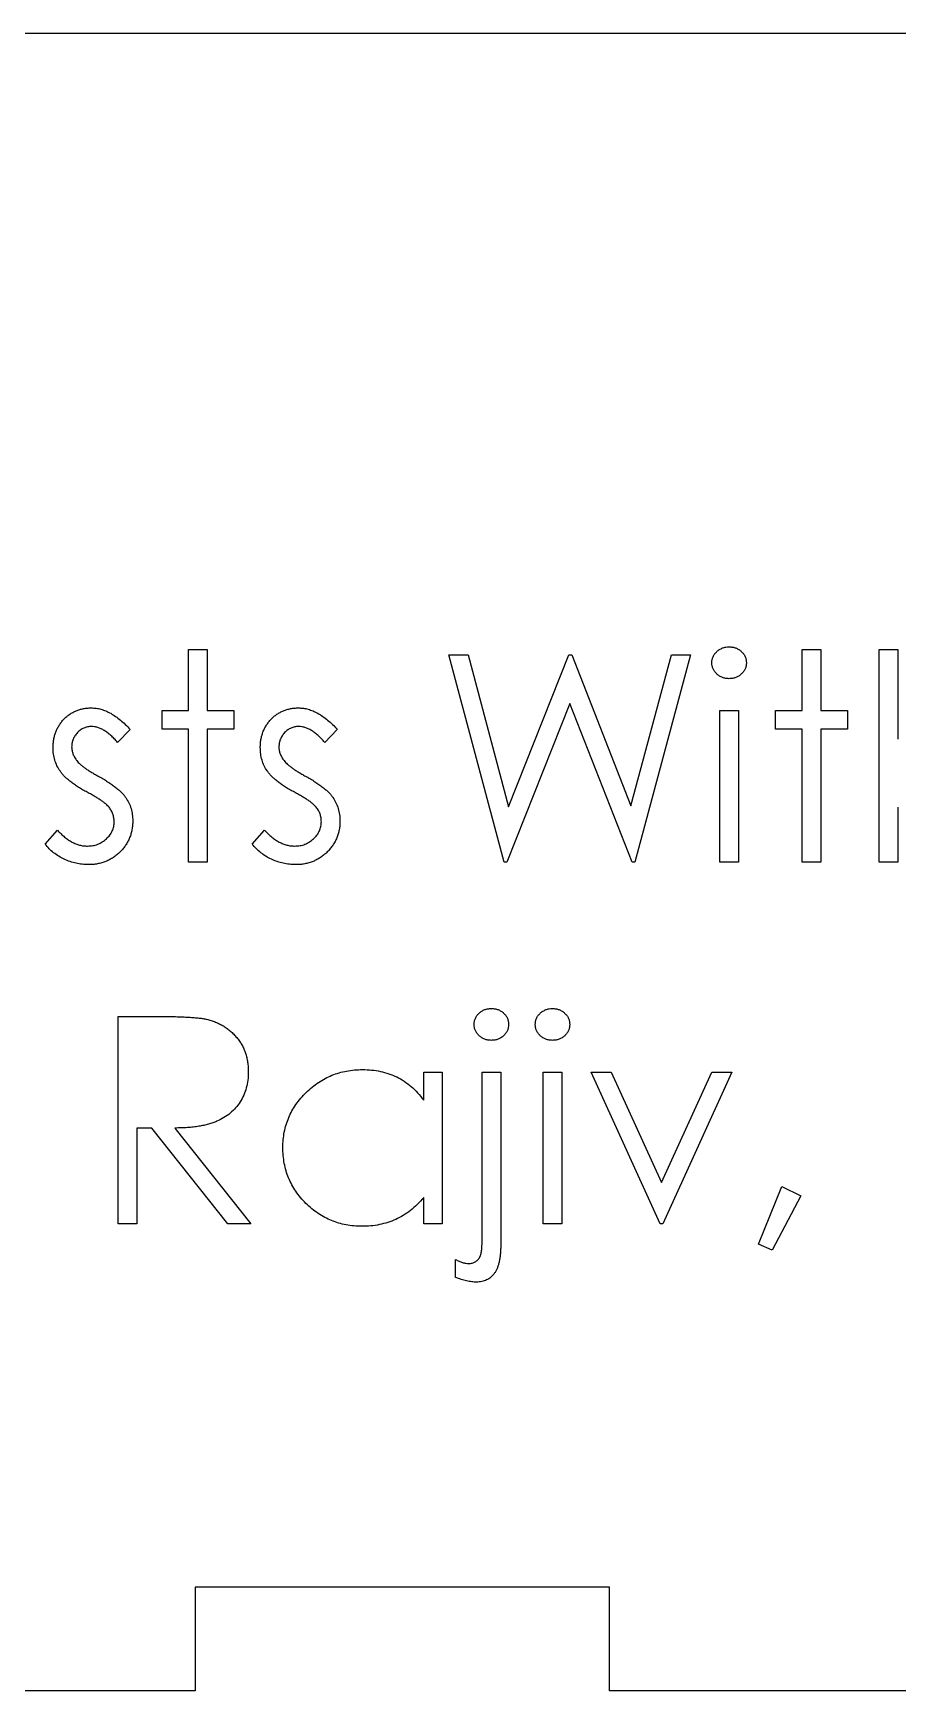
# Model space of a CAD drawing. Header units: inches. Extents: x 0 to 24.5, y -4.6 to 0.
# Drawn here: x 12.359 to 14.446, y -4 to 0 of the extents above; entities that cross this region are included whole.
import ezdxf

# ---------------------------------------------------------------- set-up
doc = ezdxf.new("R2010")
doc.units = ezdxf.units.IN
doc.header["$MEASUREMENT"] = 0

msp = doc.modelspace()

# ---------------------------------------------------------------- linework, layer by layer
at = {"color": 7, "linetype": 'Continuous', "lineweight": 25}
for p, q in [((0, 0), (24.5, 0)), ((12.734, -1.6346), (12.734, -1.4872)), ((12.734, -1.4872), (12.7788, -1.4872)), ((12.7788, -1.4872), (12.7788, -1.6346)), ((13.4952, -2), (13.3622, -1.5)), ((13.3622, -1.5), (13.4086, -1.5)), ((13.4086, -1.5), (13.5064, -1.8667)), ((13.5064, -1.8667), (13.6519, -1.5)), ((13.6519, -1.5), (13.6585, -1.5)), ((13.6585, -1.5), (13.8013, -1.8642)), ((13.8013, -1.8642), (13.8996, -1.5)), ((13.9455, -1.5), (13.8107, -2)), ((13.8996, -1.5), (13.9455, -1.5)), ((14.2147, -1.6346), (14.2147, -1.4872)), ((14.2147, -1.4872), (14.2596, -1.4872)), ((14.2596, -1.4872), (14.2596, -1.6346)), ((14.4006, -2), (14.4006, -1.4872)), ((14.4006, -1.4872), (14.4455, -1.4872)), ((14.4455, -1.4872), (14.4455, -1.7036)), ((12.6699, -1.6346), (12.734, -1.6346)), ((12.6699, -1.6795), (12.6699, -1.6346)), ((12.7788, -1.6346), (12.8429, -1.6346)), ((12.8429, -1.6346), (12.8429, -1.6795)), ((13.6538, -1.6176), (13.5016, -2)), ((13.8043, -2), (13.6538, -1.6176)), ((14.016, -2), (14.016, -1.6346)), ((14.016, -1.6346), (14.0609, -1.6346)), ((14.0609, -1.6346), (14.0609, -2)), ((14.1506, -1.6346), (14.2147, -1.6346)), ((14.1506, -1.6795), (14.1506, -1.6346)), ((14.2596, -1.6346), (14.3237, -1.6346)), ((14.3237, -1.6346), (14.3237, -1.6795)), ((12.734, -1.6795), (12.6699, -1.6795)), ((12.734, -2), (12.734, -1.6795)), ((12.8429, -1.6795), (12.7788, -1.6795)), ((12.7788, -1.6795), (12.7788, -2)), ((14.2147, -1.6795), (14.1506, -1.6795)), ((14.2147, -2), (14.2147, -1.6795)), ((14.3237, -1.6795), (14.2596, -1.6795)), ((14.2596, -1.6795), (14.2596, -2)), ((12.5929, -1.6802), (12.5625, -1.7115)), ((13.0929, -1.6802), (13.0625, -1.7115)), ((14.4455, -1.8679), (14.4455, -2)), ((12.3878, -1.9569), (12.4176, -1.9231)), ((12.8878, -1.9569), (12.9176, -1.9231)), ((12.7788, -2), (12.734, -2)), ((13.5016, -2), (13.4952, -2)), ((13.8107, -2), (13.8043, -2)), ((14.0609, -2), (14.016, -2)), ((14.2596, -2), (14.2147, -2)), ((14.4455, -2), (14.4006, -2)), ((12.5641, -2.8727), (12.5641, -2.3727)), ((12.5641, -2.3727), (12.6642, -2.3727)), ((13.3013, -2.5749), (13.3013, -2.5073)), ((13.3013, -2.5073), (13.3462, -2.5073)), ((13.3462, -2.5073), (13.3462, -2.8727)), ((13.4423, -2.9115), (13.4423, -2.5073)), ((13.4423, -2.5073), (13.4872, -2.5073)), ((13.4872, -2.5073), (13.4872, -2.9261)), ((13.5897, -2.8727), (13.5897, -2.5073)), ((13.5897, -2.5073), (13.6346, -2.5073)), ((13.6346, -2.5073), (13.6346, -2.8727)), ((13.8718, -2.8727), (13.7051, -2.5073)), ((13.7051, -2.5073), (13.7537, -2.5073)), ((13.7537, -2.5073), (13.875, -2.7733)), ((13.875, -2.7733), (13.9963, -2.5073)), ((14.0449, -2.5073), (13.8782, -2.8727)), ((13.9963, -2.5073), (14.0449, -2.5073)), ((12.6454, -2.6419), (12.609, -2.6419)), ((12.609, -2.6419), (12.609, -2.8727)), ((12.8291, -2.8727), (12.6454, -2.6419)), ((12.7009, -2.6419), (12.8846, -2.8727)), ((14.109, -2.9222), (14.1657, -2.783)), ((14.1657, -2.783), (14.2115, -2.8052)), ((13.3013, -2.8727), (13.3013, -2.8095)), ((14.2115, -2.8052), (14.1426, -2.9368)), ((12.609, -2.8727), (12.5641, -2.8727)), ((12.8846, -2.8727), (12.8291, -2.8727)), ((13.3462, -2.8727), (13.3013, -2.8727)), ((13.6346, -2.8727), (13.5897, -2.8727)), ((13.8782, -2.8727), (13.8718, -2.8727)), ((13.3782, -3.0022), (13.3782, -2.959)), ((14.1426, -2.9368), (14.109, -2.9222)), ((12.75, -3.75), (12.75, -4)), ((13.75, -3.75), (12.75, -3.75)), ((13.75, -4), (13.75, -3.75)), ((12.75, -4), (11.75, -4)), ((14.75, -4), (13.75, -4))]:
    msp.add_line(p, q, dxfattribs=at)
for points, knots in [([(13.9968, -1.5194), (13.9969, -1.5168), (13.9972, -1.5118), (13.9997, -1.5045), (14.0035, -1.4977), (14.0089, -1.4919), (14.0153, -1.487), (14.0224, -1.4834), (14.0302, -1.4811), (14.0355, -1.4809), (14.0383, -1.4808)], [0, 0, 0, 0, 0.12329, 0.242149, 0.363437, 0.489745, 0.618115, 0.744894, 0.868932, 1, 1, 1, 1]), ([(14.0383, -1.5577), (14.0355, -1.5576), (14.0302, -1.5573), (14.0224, -1.5551), (14.0153, -1.5515), (14.0089, -1.5466), (14.0036, -1.5407), (13.9997, -1.5341), (13.9973, -1.5269), (13.9969, -1.522), (13.9968, -1.5194)], [0, 0, 0, 0, 0.131867, 0.256661, 0.384213, 0.513365, 0.640443, 0.761085, 0.879146, 1, 1, 1, 1]), ([(14.0383, -1.4808), (14.041, -1.4809), (14.0465, -1.4812), (14.0544, -1.4833), (14.0616, -1.487), (14.0679, -1.4919), (14.0734, -1.4977), (14.0772, -1.5045), (14.0797, -1.5118), (14.08, -1.5168), (14.0801, -1.5194)], [0, 0, 0, 0, 0.131899, 0.258284, 0.384341, 0.51198, 0.638632, 0.75923, 0.877412, 1, 1, 1, 1]), ([(14.0801, -1.5194), (14.08, -1.522), (14.0797, -1.5269), (14.0772, -1.5341), (14.0734, -1.5408), (14.0679, -1.5465), (14.0616, -1.5515), (14.0544, -1.5551), (14.0465, -1.5573), (14.041, -1.5576), (14.0383, -1.5577)], [0, 0, 0, 0, 0.120162, 0.237546, 0.357497, 0.484917, 0.613329, 0.74015, 0.867301, 1, 1, 1, 1]), ([(12.4071, -1.7241), (12.4071, -1.7207), (12.4073, -1.7141), (12.4085, -1.7044), (12.4106, -1.6952), (12.4134, -1.6863), (12.4171, -1.6779), (12.4217, -1.67), (12.427, -1.6624), (12.4331, -1.6554), (12.4398, -1.6491), (12.4471, -1.6435), (12.4547, -1.6388), (12.4628, -1.6348), (12.4714, -1.6318), (12.4803, -1.6298), (12.4897, -1.6284), (12.4961, -1.6283), (12.4994, -1.6282)], [0, 0, 0, 0, 0.067978, 0.133044, 0.196507, 0.258613, 0.319728, 0.380873, 0.442636, 0.505079, 0.567881, 0.628814, 0.68891, 0.748765, 0.809386, 0.870884, 0.934037, 1, 1, 1, 1]), ([(12.4994, -1.6282), (12.5033, -1.6284), (12.5111, -1.6287), (12.5229, -1.6312), (12.5346, -1.6354), (12.5464, -1.6411), (12.5581, -1.6486), (12.5698, -1.6575), (12.5817, -1.668), (12.5891, -1.676), (12.5929, -1.6802)], [0, 0, 0, 0, 0.105714, 0.213412, 0.326127, 0.444452, 0.569061, 0.702712, 0.846318, 1, 1, 1, 1]), ([(12.9071, -1.7241), (12.9071, -1.7207), (12.9073, -1.7141), (12.9085, -1.7044), (12.9106, -1.6952), (12.9134, -1.6863), (12.9171, -1.6779), (12.9217, -1.67), (12.927, -1.6624), (12.9331, -1.6554), (12.9398, -1.6491), (12.9471, -1.6435), (12.9547, -1.6388), (12.9628, -1.6348), (12.9714, -1.6318), (12.9803, -1.6298), (12.9897, -1.6284), (12.9961, -1.6283), (12.9994, -1.6282)], [0, 0, 0, 0, 0.067978, 0.133044, 0.196507, 0.258613, 0.319728, 0.380873, 0.442636, 0.505079, 0.567881, 0.628814, 0.68891, 0.748765, 0.809386, 0.870884, 0.934037, 1, 1, 1, 1]), ([(12.9994, -1.6282), (13.0033, -1.6284), (13.0111, -1.6287), (13.0229, -1.6312), (13.0346, -1.6354), (13.0464, -1.6411), (13.0581, -1.6486), (13.0698, -1.6575), (13.0817, -1.668), (13.0891, -1.676), (13.0929, -1.6802)], [0, 0, 0, 0, 0.105714, 0.213412, 0.326127, 0.444452, 0.569061, 0.702712, 0.846318, 1, 1, 1, 1]), ([(12.4994, -1.6731), (12.4962, -1.6732), (12.49, -1.6735), (12.4811, -1.6765), (12.4728, -1.6812), (12.4657, -1.6877), (12.4596, -1.6953), (12.4552, -1.7037), (12.4524, -1.7128), (12.4521, -1.7191), (12.4519, -1.7223)], [0, 0, 0, 0, 0.124958, 0.245901, 0.369166, 0.498511, 0.628504, 0.751028, 0.873724, 1, 1, 1, 1]), ([(12.5625, -1.7115), (12.5599, -1.7085), (12.5548, -1.7026), (12.5468, -1.6948), (12.5388, -1.6882), (12.5309, -1.6826), (12.523, -1.6784), (12.5151, -1.6753), (12.5072, -1.6734), (12.502, -1.6732), (12.4994, -1.6731)], [0, 0, 0, 0, 0.1582231, 0.3050355, 0.441309, 0.5659632, 0.6835251, 0.7933341, 0.8985175, 1, 1, 1, 1]), ([(12.9994, -1.6731), (12.9962, -1.6732), (12.99, -1.6735), (12.9811, -1.6765), (12.9728, -1.6812), (12.9657, -1.6877), (12.9596, -1.6953), (12.9552, -1.7037), (12.9524, -1.7128), (12.9521, -1.7191), (12.9519, -1.7223)], [0, 0, 0, 0, 0.124958, 0.245901, 0.369166, 0.498511, 0.628504, 0.751028, 0.873724, 1, 1, 1, 1]), ([(13.0625, -1.7115), (13.0599, -1.7085), (13.0548, -1.7026), (13.0468, -1.6948), (13.0388, -1.6882), (13.0309, -1.6826), (13.023, -1.6784), (13.0151, -1.6753), (13.0072, -1.6734), (13.002, -1.6732), (12.9994, -1.6731)], [0, 0, 0, 0, 0.1582231, 0.3050355, 0.441309, 0.5659632, 0.6835251, 0.7933341, 0.8985175, 1, 1, 1, 1]), ([(12.4238, -1.7803), (12.4212, -1.7762), (12.416, -1.7679), (12.411, -1.754), (12.4075, -1.7393), (12.4072, -1.7292), (12.4071, -1.7241)], [0, 0, 0, 0, 0.246252, 0.492591, 0.74057, 1, 1, 1, 1]), ([(12.4519, -1.7223), (12.4521, -1.7251), (12.4524, -1.7309), (12.4549, -1.7394), (12.4588, -1.7477), (12.4625, -1.7528), (12.4643, -1.7554)], [0, 0, 0, 0, 0.2400399, 0.4794032, 0.7317567, 1, 1, 1, 1]), ([(12.4643, -1.7554), (12.4655, -1.7568), (12.4679, -1.7598), (12.4724, -1.7639), (12.4776, -1.7685), (12.4838, -1.773), (12.4907, -1.7778), (12.4986, -1.7827), (12.5072, -1.788), (12.5133, -1.7913), (12.5165, -1.7931)], [0, 0, 0, 0, 0.083425, 0.17756, 0.283982, 0.402217, 0.533568, 0.676121, 0.831649, 1, 1, 1, 1]), ([(12.9238, -1.7803), (12.9212, -1.7762), (12.916, -1.7679), (12.911, -1.754), (12.9075, -1.7393), (12.9072, -1.7292), (12.9071, -1.7241)], [0, 0, 0, 0, 0.246252, 0.492591, 0.74057, 1, 1, 1, 1]), ([(12.9519, -1.7223), (12.9521, -1.7251), (12.9524, -1.7309), (12.9549, -1.7394), (12.9588, -1.7477), (12.9625, -1.7528), (12.9643, -1.7554)], [0, 0, 0, 0, 0.2400399, 0.4794032, 0.7317567, 1, 1, 1, 1]), ([(12.9643, -1.7554), (12.9655, -1.7568), (12.9679, -1.7598), (12.9724, -1.7639), (12.9776, -1.7685), (12.9838, -1.773), (12.9907, -1.7778), (12.9986, -1.7827), (13.0072, -1.788), (13.0133, -1.7913), (13.0165, -1.7931)], [0, 0, 0, 0, 0.0834251, 0.1775598, 0.2839824, 0.4022167, 0.5335685, 0.676121, 0.8316494, 1, 1, 1, 1]), ([(12.4868, -1.8302), (12.4831, -1.8282), (12.4758, -1.8241), (12.4656, -1.8178), (12.4564, -1.8115), (12.448, -1.8053), (12.4405, -1.7991), (12.4341, -1.7929), (12.4284, -1.7867), (12.4253, -1.7824), (12.4238, -1.7803)], [0, 0, 0, 0, 0.157762, 0.30595, 0.443775, 0.572824, 0.692154, 0.802296, 0.905564, 1, 1, 1, 1]), ([(12.5165, -1.7931), (12.5204, -1.7952), (12.5279, -1.7995), (12.5386, -1.806), (12.5483, -1.8125), (12.5571, -1.8189), (12.5648, -1.8253), (12.5716, -1.8316), (12.5775, -1.8379), (12.5808, -1.8423), (12.5823, -1.8444)], [0, 0, 0, 0, 0.1589891, 0.3071146, 0.4462132, 0.5748761, 0.6941521, 0.8045812, 0.9065933, 1, 1, 1, 1]), ([(12.9868, -1.8302), (12.9831, -1.8282), (12.9758, -1.8241), (12.9656, -1.8178), (12.9564, -1.8115), (12.948, -1.8053), (12.9405, -1.7991), (12.9341, -1.7929), (12.9284, -1.7867), (12.9253, -1.7824), (12.9238, -1.7803)], [0, 0, 0, 0, 0.157762, 0.30595, 0.443775, 0.572824, 0.692154, 0.802296, 0.905564, 1, 1, 1, 1]), ([(13.0165, -1.7931), (13.0204, -1.7952), (13.0279, -1.7995), (13.0386, -1.806), (13.0483, -1.8125), (13.0571, -1.8189), (13.0648, -1.8253), (13.0716, -1.8316), (13.0775, -1.8379), (13.0808, -1.8423), (13.0823, -1.8444)], [0, 0, 0, 0, 0.1589891, 0.3071146, 0.4462132, 0.5748761, 0.6941521, 0.8045812, 0.9065933, 1, 1, 1, 1]), ([(12.5422, -1.8679), (12.541, -1.8666), (12.5385, -1.8638), (12.5339, -1.8597), (12.5285, -1.8553), (12.522, -1.8507), (12.5146, -1.8459), (12.5062, -1.841), (12.4968, -1.8356), (12.4902, -1.8321), (12.4868, -1.8302)], [0, 0, 0, 0, 0.076875, 0.167462, 0.27227, 0.389551, 0.520801, 0.666263, 0.825545, 1, 1, 1, 1]), ([(13.0422, -1.8679), (13.041, -1.8666), (13.0385, -1.8638), (13.0339, -1.8597), (13.0285, -1.8553), (13.022, -1.8507), (13.0146, -1.8459), (13.0062, -1.841), (12.9968, -1.8356), (12.9902, -1.8321), (12.9868, -1.8302)], [0, 0, 0, 0, 0.076875, 0.167462, 0.27227, 0.389551, 0.520801, 0.666263, 0.825545, 1, 1, 1, 1]), ([(12.5545, -1.9027), (12.5543, -1.8996), (12.554, -1.8933), (12.5516, -1.8842), (12.5478, -1.8755), (12.5441, -1.8705), (12.5422, -1.8679)], [0, 0, 0, 0, 0.253475, 0.500453, 0.745578, 1, 1, 1, 1]), ([(12.5823, -1.8444), (12.5849, -1.8486), (12.5901, -1.857), (12.5955, -1.8709), (12.5987, -1.8856), (12.5991, -1.8957), (12.5994, -1.9008)], [0, 0, 0, 0, 0.248839, 0.495235, 0.743336, 1, 1, 1, 1]), ([(13.0545, -1.9027), (13.0543, -1.8996), (13.054, -1.8933), (13.0516, -1.8842), (13.0478, -1.8755), (13.0441, -1.8705), (13.0422, -1.8679)], [0, 0, 0, 0, 0.2534754, 0.5004533, 0.7455781, 1, 1, 1, 1]), ([(13.0823, -1.8444), (13.0849, -1.8486), (13.0901, -1.857), (13.0955, -1.8709), (13.0987, -1.8856), (13.0991, -1.8957), (13.0994, -1.9008)], [0, 0, 0, 0, 0.248839, 0.495235, 0.743336, 1, 1, 1, 1]), ([(12.49, -1.9615), (12.4943, -1.9613), (12.5028, -1.961), (12.5149, -1.9575), (12.5261, -1.952), (12.5358, -1.9443), (12.5441, -1.9353), (12.5501, -1.9252), (12.5538, -1.9142), (12.5543, -1.9066), (12.5545, -1.9027)], [0, 0, 0, 0, 0.134042, 0.261896, 0.387836, 0.517686, 0.644509, 0.764718, 0.880291, 1, 1, 1, 1]), ([(12.5994, -1.9008), (12.5993, -1.9045), (12.5991, -1.9116), (12.5976, -1.922), (12.5952, -1.9321), (12.5919, -1.9417), (12.5875, -1.9509), (12.5822, -1.9597), (12.576, -1.968), (12.5688, -1.9759), (12.561, -1.983), (12.5526, -1.9893), (12.5437, -1.9945), (12.5344, -1.9989), (12.5245, -2.0023), (12.5142, -2.0047), (12.5034, -2.0061), (12.496, -2.0063), (12.4923, -2.0064)], [0, 0, 0, 0, 0.064548, 0.127199, 0.188597, 0.24864, 0.309525, 0.370037, 0.431889, 0.495704, 0.559519, 0.621372, 0.682397, 0.743568, 0.805498, 0.86864, 0.933066, 1, 1, 1, 1]), ([(12.99, -1.9615), (12.9943, -1.9613), (13.0028, -1.961), (13.0149, -1.9575), (13.0261, -1.952), (13.0358, -1.9443), (13.0441, -1.9353), (13.0501, -1.9252), (13.0538, -1.9142), (13.0543, -1.9066), (13.0545, -1.9027)], [0, 0, 0, 0, 0.134042, 0.261896, 0.387836, 0.517686, 0.644509, 0.764718, 0.880291, 1, 1, 1, 1]), ([(13.0994, -1.9008), (13.0993, -1.9045), (13.0991, -1.9116), (13.0976, -1.922), (13.0952, -1.9321), (13.0919, -1.9417), (13.0875, -1.9509), (13.0822, -1.9597), (13.076, -1.968), (13.0688, -1.9759), (13.061, -1.983), (13.0526, -1.9893), (13.0437, -1.9945), (13.0344, -1.9989), (13.0245, -2.0023), (13.0142, -2.0047), (13.0034, -2.0061), (12.996, -2.0063), (12.9923, -2.0064)], [0, 0, 0, 0, 0.064548, 0.127199, 0.188597, 0.24864, 0.309525, 0.370037, 0.431889, 0.495704, 0.559519, 0.621372, 0.682397, 0.743568, 0.805498, 0.86864, 0.933066, 1, 1, 1, 1]), ([(12.4923, -2.0064), (12.4872, -2.0063), (12.4772, -2.006), (12.4624, -2.0033), (12.4479, -1.9992), (12.4338, -1.9936), (12.4205, -1.9864), (12.4083, -1.9778), (12.3973, -1.9681), (12.391, -1.9607), (12.3878, -1.9569)], [0, 0, 0, 0, 0.126743, 0.251724, 0.377219, 0.504694, 0.631458, 0.755401, 0.877701, 1, 1, 1, 1]), ([(12.4176, -1.9231), (12.4204, -1.9261), (12.4259, -1.932), (12.4346, -1.9399), (12.4435, -1.9465), (12.4525, -1.952), (12.4617, -1.9563), (12.471, -1.9593), (12.4805, -1.9612), (12.4868, -1.9614), (12.49, -1.9615)], [0, 0, 0, 0, 0.147476, 0.285904, 0.417172, 0.540501, 0.659238, 0.775006, 0.887229, 1, 1, 1, 1]), ([(12.9923, -2.0064), (12.9872, -2.0063), (12.9772, -2.006), (12.9624, -2.0033), (12.9479, -1.9992), (12.9338, -1.9936), (12.9205, -1.9864), (12.9083, -1.9778), (12.8973, -1.9681), (12.891, -1.9607), (12.8878, -1.9569)], [0, 0, 0, 0, 0.126743, 0.251724, 0.377219, 0.504694, 0.631458, 0.755401, 0.877701, 1, 1, 1, 1]), ([(12.9176, -1.9231), (12.9204, -1.9261), (12.9259, -1.932), (12.9346, -1.9399), (12.9435, -1.9465), (12.9525, -1.952), (12.9617, -1.9563), (12.971, -1.9593), (12.9805, -1.9612), (12.9868, -1.9614), (12.99, -1.9615)], [0, 0, 0, 0, 0.147476, 0.285904, 0.417172, 0.540501, 0.659238, 0.775006, 0.887229, 1, 1, 1, 1]), ([(13.4231, -2.3921), (13.4232, -2.3895), (13.4236, -2.3845), (13.4259, -2.3771), (13.4297, -2.3705), (13.4351, -2.3646), (13.4414, -2.3597), (13.4485, -2.356), (13.4564, -2.3539), (13.4619, -2.3536), (13.4647, -2.3535)], [0, 0, 0, 0, 0.122757, 0.240623, 0.361386, 0.487148, 0.614962, 0.73978, 0.866339, 1, 1, 1, 1]), ([(13.4647, -2.3535), (13.4676, -2.3536), (13.473, -2.3539), (13.4809, -2.356), (13.4881, -2.3597), (13.4944, -2.3646), (13.4998, -2.3705), (13.5036, -2.3771), (13.5059, -2.3845), (13.5062, -2.3895), (13.5064, -2.3921)], [0, 0, 0, 0, 0.133661, 0.2602197, 0.385038, 0.5128522, 0.6386137, 0.7593774, 0.8772435, 1, 1, 1, 1]), ([(13.5705, -2.3921), (13.5707, -2.3895), (13.571, -2.3845), (13.5734, -2.3772), (13.5773, -2.3704), (13.5826, -2.3646), (13.589, -2.3597), (13.5961, -2.3561), (13.6039, -2.3538), (13.6092, -2.3536), (13.612, -2.3535)], [0, 0, 0, 0, 0.12329, 0.242149, 0.363437, 0.489745, 0.618115, 0.744894, 0.868932, 1, 1, 1, 1]), ([(13.612, -2.3535), (13.6148, -2.3536), (13.6202, -2.3539), (13.6281, -2.356), (13.6353, -2.3597), (13.6416, -2.3646), (13.6471, -2.3704), (13.6509, -2.3772), (13.6534, -2.3845), (13.6537, -2.3895), (13.6538, -2.3921)], [0, 0, 0, 0, 0.131899, 0.258284, 0.384341, 0.51198, 0.638632, 0.75923, 0.877412, 1, 1, 1, 1]), ([(12.6642, -2.3727), (12.6708, -2.3727), (12.6837, -2.3728), (12.702, -2.373), (12.7187, -2.3737), (12.7337, -2.3743), (12.747, -2.3753), (12.7587, -2.3764), (12.7687, -2.3777), (12.7747, -2.379), (12.7774, -2.3795)], [0, 0, 0, 0, 0.1762578, 0.3384344, 0.4848221, 0.6171576, 0.7346984, 0.8373852, 0.9263724, 1, 1, 1, 1]), ([(12.7774, -2.3795), (12.7811, -2.3804), (12.7883, -2.3822), (12.7988, -2.386), (12.8087, -2.3904), (12.8181, -2.3955), (12.8269, -2.4014), (12.8352, -2.4081), (12.8431, -2.4154), (12.8502, -2.4235), (12.8569, -2.4321), (12.8626, -2.4413), (12.8675, -2.451), (12.8714, -2.4612), (12.8745, -2.4718), (12.8767, -2.4829), (12.878, -2.4945), (12.8781, -2.5024), (12.8782, -2.5064)], [0, 0, 0, 0, 0.064217, 0.127064, 0.188745, 0.249132, 0.309453, 0.369827, 0.43065, 0.492352, 0.554072, 0.61569, 0.676798, 0.738439, 0.801317, 0.865185, 0.931641, 1, 1, 1, 1]), ([(13.4647, -2.4304), (13.4619, -2.4303), (13.4564, -2.43), (13.4485, -2.4279), (13.4414, -2.4241), (13.4351, -2.4193), (13.4298, -2.4134), (13.4258, -2.4068), (13.4236, -2.3996), (13.4232, -2.3947), (13.4231, -2.3921)], [0, 0, 0, 0, 0.134473, 0.261801, 0.387377, 0.515968, 0.642494, 0.762611, 0.879671, 1, 1, 1, 1]), ([(13.5064, -2.3921), (13.5062, -2.3947), (13.5059, -2.3996), (13.5036, -2.4068), (13.4997, -2.4134), (13.4944, -2.4193), (13.4881, -2.4241), (13.4809, -2.4279), (13.473, -2.43), (13.4676, -2.4303), (13.4647, -2.4304)], [0, 0, 0, 0, 0.1203293, 0.2373885, 0.3575061, 0.4840318, 0.6126225, 0.7381992, 0.8655269, 1, 1, 1, 1]), ([(13.612, -2.4304), (13.6092, -2.4303), (13.6039, -2.43), (13.5961, -2.4278), (13.589, -2.4242), (13.5826, -2.4193), (13.5773, -2.4134), (13.5734, -2.4068), (13.571, -2.3996), (13.5707, -2.3947), (13.5705, -2.3921)], [0, 0, 0, 0, 0.131867, 0.256661, 0.384213, 0.513365, 0.640443, 0.761085, 0.879146, 1, 1, 1, 1]), ([(13.6538, -2.3921), (13.6537, -2.3947), (13.6534, -2.3996), (13.6509, -2.4068), (13.6471, -2.4135), (13.6417, -2.4193), (13.6353, -2.4242), (13.6281, -2.4278), (13.6202, -2.43), (13.6148, -2.4303), (13.612, -2.4304)], [0, 0, 0, 0, 0.120162, 0.237546, 0.357497, 0.484917, 0.613329, 0.74015, 0.867301, 1, 1, 1, 1]), ([(12.8782, -2.5064), (12.878, -2.5131), (12.8776, -2.5261), (12.8738, -2.5449), (12.8675, -2.5625), (12.8589, -2.5789), (12.8479, -2.5936), (12.8347, -2.6065), (12.8193, -2.6173), (12.805, -2.6248), (12.7923, -2.6296), (12.7819, -2.6329), (12.7705, -2.6356), (12.7583, -2.6379), (12.7452, -2.6397), (12.7312, -2.6409), (12.7164, -2.6418), (12.7062, -2.6419), (12.7009, -2.6419)], [0, 0, 0, 0, 0.07878, 0.153721, 0.226714, 0.299191, 0.37119, 0.443006, 0.516689, 0.593217, 0.633873, 0.676989, 0.7229, 0.771959, 0.824211, 0.879379, 0.937948, 1, 1, 1, 1]), ([(12.9615, -2.689), (12.9617, -2.6827), (12.9621, -2.6701), (12.9647, -2.6516), (12.9691, -2.6338), (12.9754, -2.6168), (12.9833, -2.6005), (12.993, -2.5848), (13.0045, -2.5699), (13.0177, -2.5559), (13.0319, -2.543), (13.0472, -2.5318), (13.0631, -2.5221), (13.0798, -2.5145), (13.0972, -2.5083), (13.1153, -2.504), (13.1342, -2.5015), (13.147, -2.5011), (13.1534, -2.5009)], [0, 0, 0, 0, 0.063775, 0.126079, 0.186904, 0.247574, 0.308003, 0.369132, 0.432033, 0.496791, 0.561611, 0.624914, 0.686726, 0.748079, 0.809582, 0.871631, 0.934886, 1, 1, 1, 1]), ([(13.1534, -2.5009), (13.1609, -2.5011), (13.1755, -2.5015), (13.1969, -2.5049), (13.2172, -2.5105), (13.2364, -2.5182), (13.2546, -2.5285), (13.2715, -2.5414), (13.2874, -2.5569), (13.2965, -2.5688), (13.3013, -2.5749)], [0, 0, 0, 0, 0.129862, 0.254654, 0.376015, 0.495255, 0.614798, 0.738106, 0.865196, 1, 1, 1, 1]), ([(13.152, -2.8791), (13.1456, -2.8789), (13.1329, -2.8786), (13.1141, -2.8759), (13.0961, -2.8716), (13.0788, -2.8656), (13.0623, -2.8577), (13.0464, -2.8482), (13.0313, -2.8369), (13.0171, -2.8239), (13.0041, -2.8099), (12.9927, -2.7949), (12.9831, -2.779), (12.9752, -2.7625), (12.969, -2.7451), (12.9647, -2.7271), (12.9621, -2.7083), (12.9617, -2.6955), (12.9615, -2.689)], [0, 0, 0, 0, 0.06462, 0.127433, 0.189004, 0.24993, 0.310668, 0.372329, 0.434939, 0.499576, 0.564191, 0.626735, 0.688109, 0.749294, 0.810331, 0.871901, 0.935046, 1, 1, 1, 1]), ([(13.3013, -2.8095), (13.2962, -2.8152), (13.2863, -2.8264), (13.2699, -2.841), (13.2524, -2.853), (13.234, -2.8628), (13.2147, -2.8701), (13.1946, -2.8753), (13.1736, -2.8786), (13.1593, -2.8789), (13.152, -2.8791)], [0, 0, 0, 0, 0.134298, 0.262085, 0.38627, 0.507165, 0.6273, 0.748145, 0.87237, 1, 1, 1, 1]), ([(13.4369, -2.9531), (13.4378, -2.951), (13.4398, -2.9461), (13.4412, -2.9368), (13.4422, -2.925), (13.4423, -2.9163), (13.4423, -2.9115)], [0, 0, 0, 0, 0.161819, 0.378656, 0.659015, 1, 1, 1, 1]), ([(13.3782, -2.959), (13.381, -2.9606), (13.3865, -2.9634), (13.3947, -2.9664), (13.4025, -2.9685), (13.4076, -2.9687), (13.4101, -2.9689)], [0, 0, 0, 0, 0.286145, 0.545995, 0.78202, 1, 1, 1, 1]), ([(13.4101, -2.9689), (13.4129, -2.9687), (13.4184, -2.9683), (13.426, -2.9653), (13.4324, -2.9602), (13.4354, -2.9555), (13.4369, -2.9531)], [0, 0, 0, 0, 0.259014, 0.499522, 0.739093, 1, 1, 1, 1]), ([(13.4872, -2.9261), (13.4872, -2.9298), (13.4871, -2.9369), (13.4863, -2.9472), (13.4851, -2.9568), (13.4834, -2.9655), (13.4812, -2.9735), (13.4785, -2.9807), (13.4755, -2.9873), (13.4717, -2.9929), (13.4676, -2.9978), (13.4631, -3.0021), (13.4583, -3.0057), (13.4531, -3.0086), (13.4475, -3.011), (13.4416, -3.0125), (13.4353, -3.0136), (13.431, -3.0137), (13.4288, -3.0137)], [0, 0, 0, 0, 0.093314, 0.179312, 0.259797, 0.335132, 0.40406, 0.468694, 0.528467, 0.584883, 0.638585, 0.689712, 0.740144, 0.79019, 0.840298, 0.891681, 0.944468, 1, 1, 1, 1]), ([(13.4288, -3.0137), (13.4249, -3.0136), (13.4169, -3.0133), (13.4046, -3.0109), (13.3915, -3.0073), (13.3828, -3.004), (13.3782, -3.0022)], [0, 0, 0, 0, 0.223092, 0.461075, 0.720031, 1, 1, 1, 1])]:
    msp.add_open_spline(points, degree=3, knots=knots, dxfattribs=at)

doc.saveas('drawing.dxf')
